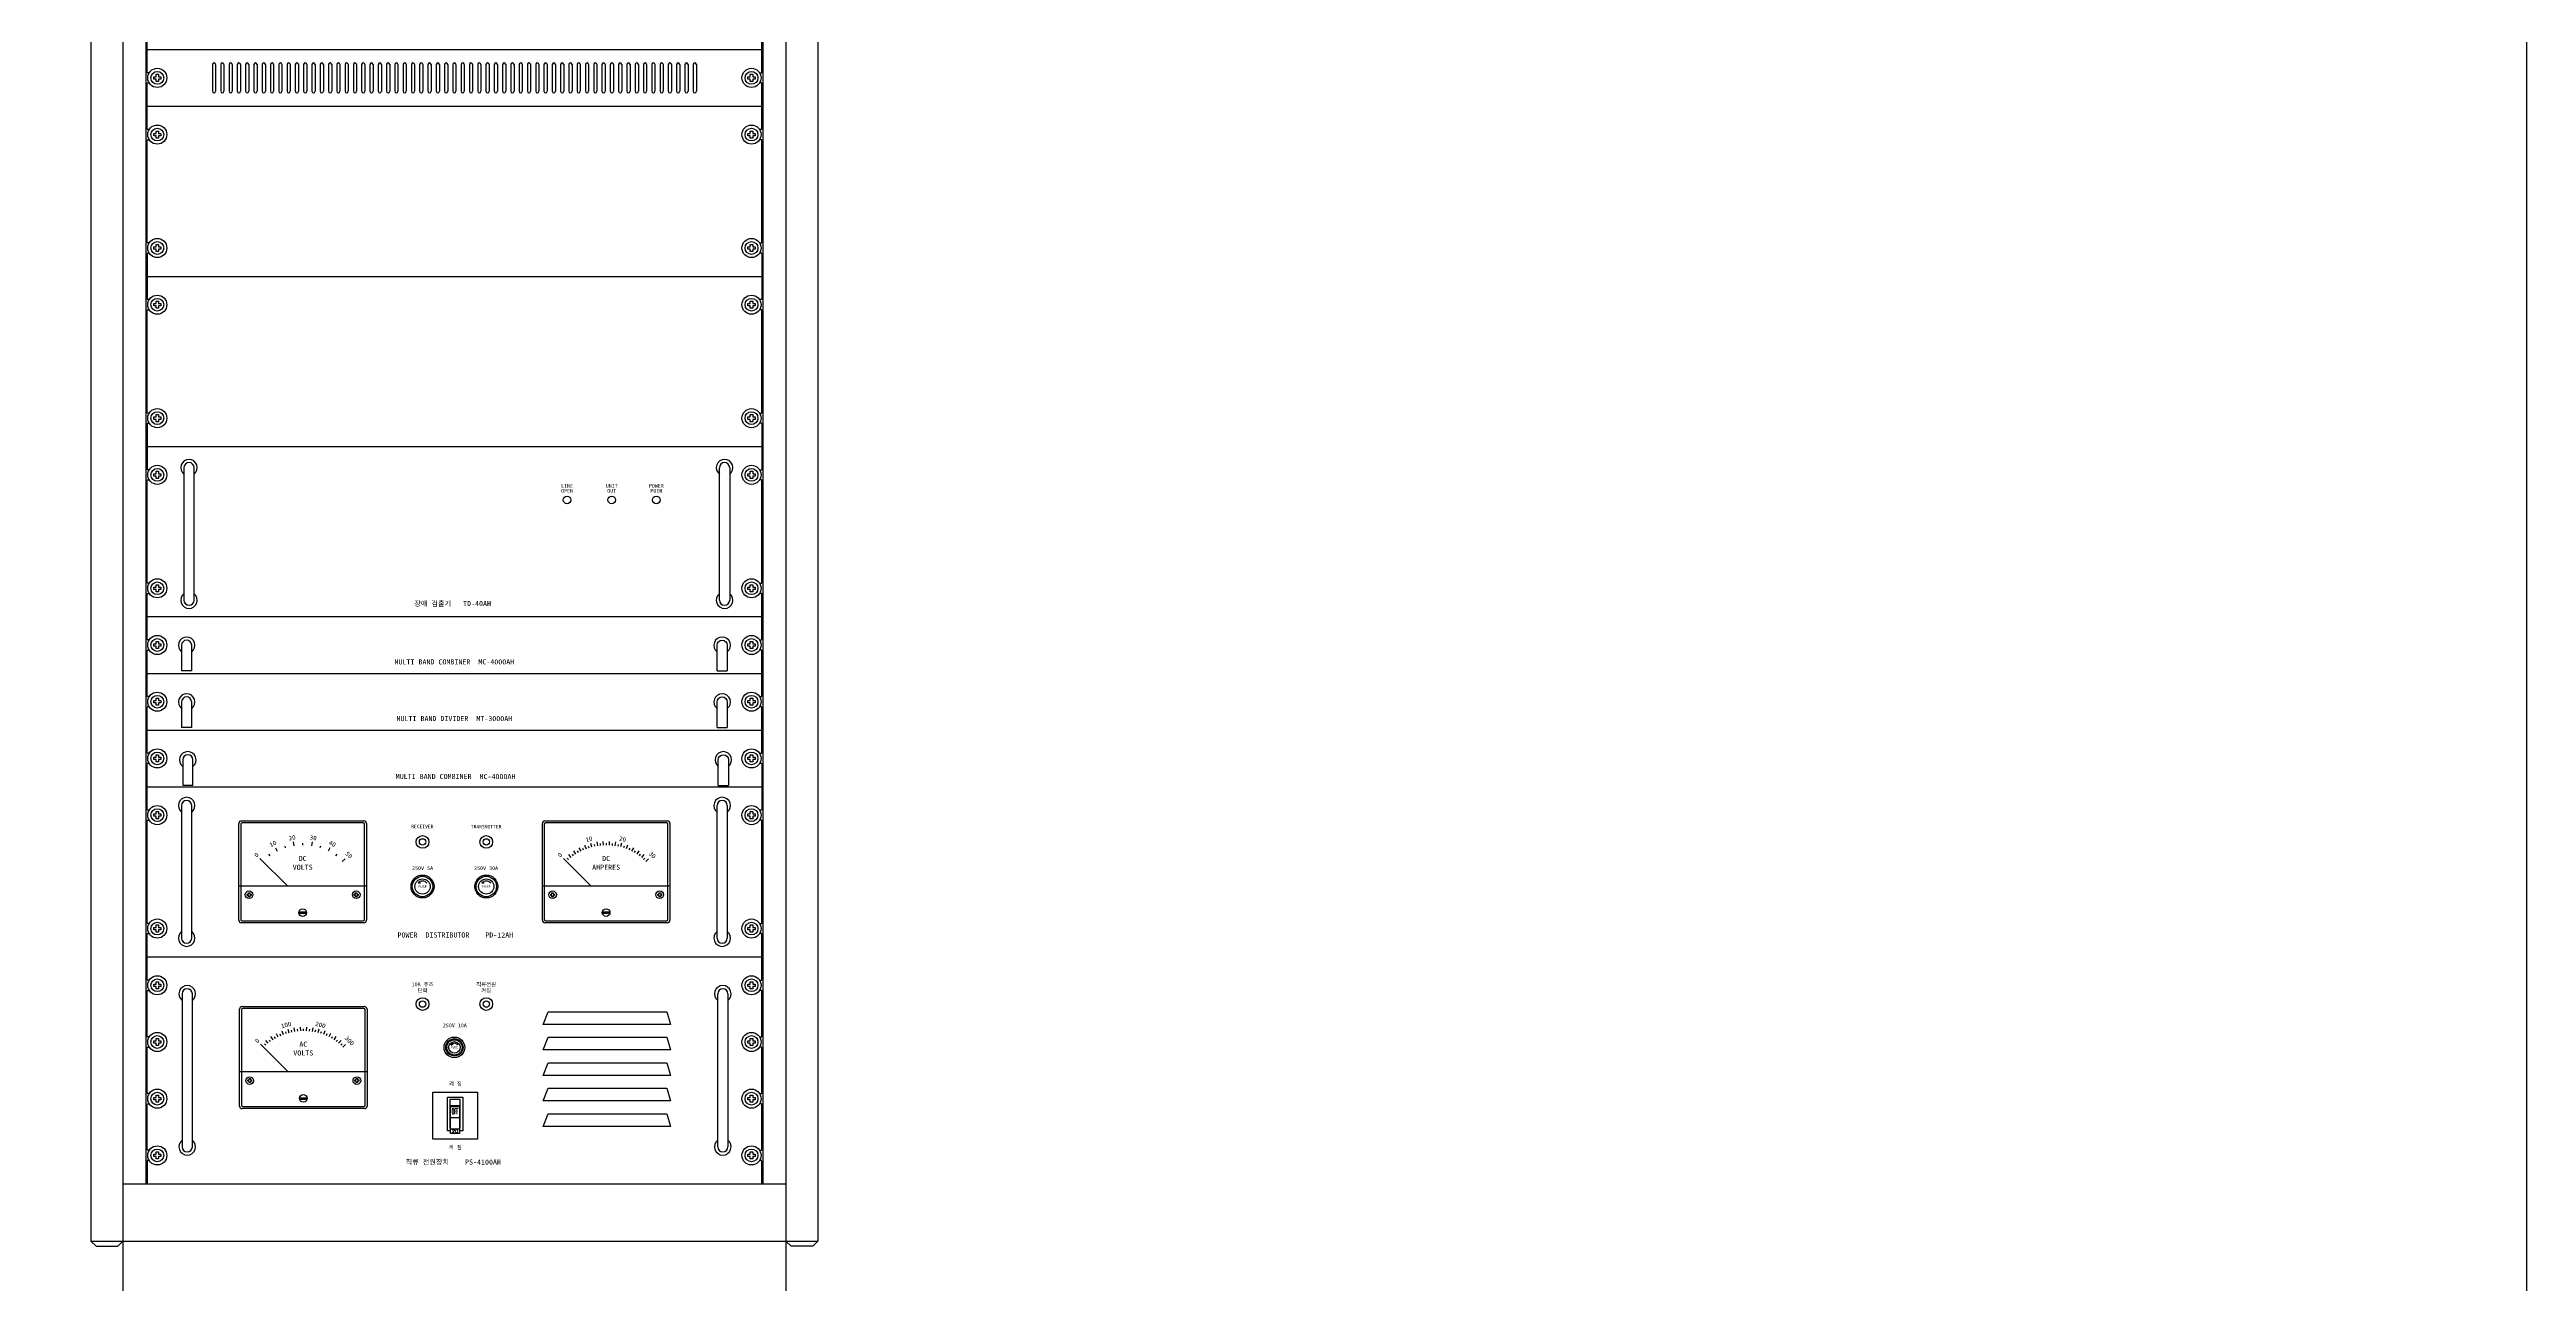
# Model space of a CAD drawing. Header units: millimetres. Extents: x 0 to 2521, y -5 to 594.
# Drawn here: x 1446.3 to 1524, y 386.1 to 424.9 of the extents above; entities that cross this region are included whole.
import ezdxf
from ezdxf.enums import TextEntityAlignment as Align

# ---------------------------------------------------------------- set-up
doc = ezdxf.new("R2010")
doc.units = ezdxf.units.MM
doc.header["$LTSCALE"] = 10
doc.layers.add('T', color=4, linetype='Continuous')
doc.styles.add('SIMPLEX', font='simplex')
doc.styles.add('굴림체', font='GulimChe.ttf')

# ---------------------------------------------------------------- blocks, each defined once
blk = doc.blocks.new('BC', base_point=(291.5, 296))
at = {"color": 7}
for p, q in [((274, 277.5), (274, 314.5)), ((274, 314.5), (309, 314.5)), ((309, 314.5), (309, 277.5)), ((285.5, 284), (285.5, 310.5)), ((285.5, 310.5), (297.5, 310.5)), ((295.5, 308.5), (287.5, 308.5)), ((287.5, 308.5), (287.5, 286)), ((287.5, 304), (295.5, 304)), ((288, 282), (288, 303)), ((288, 303), (295, 303)), ((288, 294.5), (295, 294.5)), ((295, 303), (295, 282)), ((295.5, 286), (295.5, 308.5)), ((297.5, 310.5), (297.5, 284)), ((309, 277.5), (274, 277.5)), ((288, 284), (285.5, 284)), ((287.5, 286), (288, 286)), ((288, 285.5), (295, 285.5)), ((295, 282), (288, 282)), ((295, 286), (295.5, 286)), ((297.5, 284), (295, 284))]:
    blk.add_line(p, q, dxfattribs=at)
at = {"color": 7, "style": 'SIMPLEX'}
for s, height, width, p, p2 in [('OFF', 4.5, 0.440252, (289, 297), (294, 297)), ('20', 2.5, 1.235294, (289, 282.5), (294, 282.5))]:
    blk.add_text(s, height=height, dxfattribs=dict(at, width=width)).set_placement(p, p2, align=Align.FIT)

msp = doc.modelspace()

# ---------------------------------------------------------------- linework, layer by layer
at = {"color": 5}
for p, q in [((1447.615, 471.025), (1447.615, 387.465)), ((1448.615, 471.025), (1448.615, 384.665)), ((1469.415, 471.025), (1469.415, 384.665)), ((1470.415, 471.025), (1470.415, 387.465)), ((1449.335, 469.365), (1449.335, 389.265)), ((1468.695, 469.365), (1468.695, 389.265)), ((1449.375, 424.135), (1449.375, 425.595)), ((1468.655, 424.135), (1468.655, 425.595)), ((1449.375, 424.865), (1468.655, 424.865)), ((1451.425, 424.395), (1451.425, 423.555)), ((1451.525, 424.395), (1451.525, 423.555)), ((1451.685, 424.395), (1451.685, 423.555)), ((1451.785, 424.395), (1451.785, 423.555)), ((1451.945, 424.395), (1451.945, 423.555)), ((1452.045, 424.395), (1452.045, 423.555)), ((1452.205, 424.395), (1452.205, 423.555)), ((1452.305, 424.395), (1452.305, 423.555)), ((1452.465, 424.395), (1452.465, 423.555)), ((1452.565, 424.395), (1452.565, 423.555)), ((1452.725, 424.395), (1452.725, 423.555)), ((1452.825, 424.395), (1452.825, 423.555)), ((1452.985, 424.395), (1452.985, 423.555)), ((1453.085, 424.395), (1453.085, 423.555)), ((1453.245, 424.395), (1453.245, 423.555)), ((1453.345, 424.395), (1453.345, 423.555)), ((1453.505, 424.395), (1453.505, 423.555)), ((1453.605, 424.395), (1453.605, 423.555)), ((1453.765, 424.395), (1453.765, 423.555)), ((1453.865, 424.395), (1453.865, 423.555)), ((1454.025, 424.395), (1454.025, 423.555)), ((1454.125, 424.395), (1454.125, 423.555)), ((1454.285, 424.395), (1454.285, 423.555)), ((1454.385, 424.395), (1454.385, 423.555)), ((1454.545, 424.395), (1454.545, 423.555)), ((1454.645, 424.395), (1454.645, 423.555)), ((1454.805, 424.395), (1454.805, 423.555)), ((1454.905, 424.395), (1454.905, 423.555)), ((1455.065, 424.395), (1455.065, 423.555)), ((1455.165, 424.395), (1455.165, 423.555)), ((1455.325, 424.395), (1455.325, 423.555)), ((1455.425, 424.395), (1455.425, 423.555)), ((1455.585, 424.395), (1455.585, 423.555)), ((1455.685, 424.395), (1455.685, 423.555)), ((1455.845, 424.395), (1455.845, 423.555)), ((1455.945, 424.395), (1455.945, 423.555)), ((1456.105, 424.395), (1456.105, 423.555)), ((1456.205, 424.395), (1456.205, 423.555)), ((1456.365, 424.395), (1456.365, 423.555)), ((1456.465, 424.395), (1456.465, 423.555)), ((1456.625, 424.395), (1456.625, 423.555)), ((1456.725, 424.395), (1456.725, 423.555)), ((1456.885, 424.395), (1456.885, 423.555)), ((1456.985, 424.395), (1456.985, 423.555)), ((1457.145, 424.395), (1457.145, 423.555)), ((1457.245, 424.395), (1457.245, 423.555)), ((1457.405, 424.395), (1457.405, 423.555)), ((1457.505, 424.395), (1457.505, 423.555)), ((1457.665, 424.395), (1457.665, 423.555)), ((1457.765, 424.395), (1457.765, 423.555)), ((1457.925, 424.395), (1457.925, 423.555)), ((1458.025, 424.395), (1458.025, 423.555)), ((1458.185, 424.395), (1458.185, 423.555)), ((1458.285, 424.395), (1458.285, 423.555)), ((1458.445, 424.395), (1458.445, 423.555)), ((1458.545, 424.395), (1458.545, 423.555)), ((1458.705, 424.395), (1458.705, 423.555)), ((1458.805, 424.395), (1458.805, 423.555)), ((1458.965, 424.395), (1458.965, 423.555)), ((1459.065, 424.395), (1459.065, 423.555)), ((1459.225, 424.395), (1459.225, 423.555)), ((1459.325, 424.395), (1459.325, 423.555)), ((1459.485, 424.395), (1459.485, 423.555)), ((1459.585, 424.395), (1459.585, 423.555)), ((1459.745, 424.395), (1459.745, 423.555)), ((1459.845, 424.395), (1459.845, 423.555)), ((1460.005, 424.395), (1460.005, 423.555)), ((1460.105, 424.395), (1460.105, 423.555)), ((1460.265, 424.395), (1460.265, 423.555)), ((1460.365, 424.395), (1460.365, 423.555)), ((1460.525, 424.395), (1460.525, 423.555)), ((1460.625, 424.395), (1460.625, 423.555)), ((1460.785, 424.395), (1460.785, 423.555)), ((1460.885, 424.395), (1460.885, 423.555)), ((1461.045, 424.395), (1461.045, 423.555)), ((1461.145, 424.395), (1461.145, 423.555)), ((1461.305, 424.395), (1461.305, 423.555)), ((1461.405, 424.395), (1461.405, 423.555)), ((1461.565, 424.395), (1461.565, 423.555)), ((1461.665, 424.395), (1461.665, 423.555)), ((1461.825, 424.395), (1461.825, 423.555)), ((1461.925, 424.395), (1461.925, 423.555)), ((1462.085, 424.395), (1462.085, 423.555)), ((1462.185, 424.395), (1462.185, 423.555)), ((1462.345, 424.395), (1462.345, 423.555)), ((1462.445, 424.395), (1462.445, 423.555)), ((1462.605, 424.395), (1462.605, 423.555)), ((1462.705, 424.395), (1462.705, 423.555)), ((1462.865, 424.395), (1462.865, 423.555)), ((1462.965, 424.395), (1462.965, 423.555)), ((1463.125, 424.395), (1463.125, 423.555)), ((1463.225, 424.395), (1463.225, 423.555)), ((1463.385, 424.395), (1463.385, 423.555)), ((1463.485, 424.395), (1463.485, 423.555)), ((1463.645, 424.395), (1463.645, 423.555)), ((1463.745, 424.395), (1463.745, 423.555)), ((1463.905, 424.395), (1463.905, 423.555)), ((1464.005, 424.395), (1464.005, 423.555)), ((1464.165, 424.395), (1464.165, 423.555)), ((1464.265, 424.395), (1464.265, 423.555)), ((1464.425, 424.395), (1464.425, 423.555)), ((1464.525, 424.395), (1464.525, 423.555)), ((1464.685, 424.395), (1464.685, 423.555)), ((1464.785, 424.395), (1464.785, 423.555)), ((1464.945, 424.395), (1464.945, 423.555)), ((1465.045, 424.395), (1465.045, 423.555)), ((1465.205, 424.395), (1465.205, 423.555)), ((1465.305, 424.395), (1465.305, 423.555)), ((1465.465, 424.395), (1465.465, 423.555)), ((1465.565, 424.395), (1465.565, 423.555)), ((1465.725, 424.395), (1465.725, 423.555)), ((1465.825, 424.395), (1465.825, 423.555)), ((1465.985, 424.395), (1465.985, 423.555)), ((1466.085, 424.395), (1466.085, 423.555)), ((1466.245, 424.395), (1466.245, 423.555)), ((1466.345, 424.395), (1466.345, 423.555)), ((1466.505, 424.395), (1466.505, 423.555)), ((1466.605, 424.395), (1466.605, 423.555)), ((1449.441, 424.135), (1449.375, 424.135)), ((1449.375, 422.355), (1449.375, 423.815)), ((1449.375, 423.815), (1449.441, 423.815)), ((1468.588, 424.135), (1468.655, 424.135)), ((1468.655, 423.815), (1468.588, 423.815)), ((1468.655, 422.355), (1468.655, 423.815)), ((1449.375, 423.085), (1468.655, 423.085)), ((1449.441, 422.355), (1449.375, 422.355)), ((1449.375, 418.795), (1449.375, 422.035)), ((1449.375, 422.035), (1449.441, 422.035)), ((1468.655, 422.355), (1468.588, 422.355)), ((1468.655, 422.035), (1468.588, 422.035)), ((1468.655, 418.795), (1468.655, 422.035)), ((1449.441, 418.795), (1449.375, 418.795)), ((1449.375, 418.475), (1449.375, 417.015)), ((1449.375, 418.475), (1449.441, 418.475)), ((1468.588, 418.795), (1468.655, 418.795)), ((1468.655, 418.475), (1468.588, 418.475)), ((1468.655, 418.475), (1468.655, 417.015)), ((1449.375, 417.745), (1468.655, 417.745)), ((1449.441, 417.015), (1449.375, 417.015)), ((1449.375, 413.455), (1449.375, 416.695)), ((1449.375, 416.695), (1449.441, 416.695)), ((1468.655, 417.015), (1468.588, 417.015)), ((1468.655, 416.695), (1468.588, 416.695)), ((1468.655, 413.455), (1468.655, 416.695)), ((1449.441, 413.455), (1449.375, 413.455)), ((1468.588, 413.455), (1468.655, 413.455)), ((1449.375, 413.135), (1449.441, 413.135)), ((1449.375, 413.135), (1449.375, 411.675)), ((1468.655, 413.135), (1468.588, 413.135)), ((1468.655, 413.135), (1468.655, 411.675)), ((1449.375, 412.405), (1468.655, 412.405)), ((1449.441, 411.675), (1449.375, 411.675)), ((1449.375, 408.115), (1449.375, 411.355)), ((1449.375, 411.355), (1449.441, 411.355)), ((1449.375, 411.355), (1449.441, 411.355)), ((1449.375, 411.355), (1449.441, 411.355)), ((1450.53, 411.74), (1450.53, 407.58)), ((1450.85, 407.58), (1450.85, 411.74)), ((1467.33, 407.58), (1467.33, 411.74)), ((1467.65, 411.74), (1467.65, 407.58)), ((1468.588, 411.675), (1468.655, 411.675)), ((1468.655, 411.355), (1468.588, 411.355)), ((1468.655, 411.355), (1468.588, 411.355)), ((1468.655, 411.355), (1468.588, 411.355)), ((1468.655, 408.115), (1468.655, 411.355)), ((1449.441, 408.115), (1449.375, 408.115)), ((1468.588, 408.115), (1468.655, 408.115)), ((1449.375, 406.335), (1449.375, 407.795)), ((1449.375, 407.795), (1449.441, 407.795)), ((1468.655, 407.795), (1468.588, 407.795)), ((1468.655, 406.335), (1468.655, 407.795)), ((1449.375, 407.065), (1468.655, 407.065)), ((1449.441, 406.335), (1449.375, 406.335)), ((1449.375, 404.555), (1449.375, 406.015)), ((1449.375, 406.015), (1449.441, 406.015)), ((1468.588, 406.335), (1468.655, 406.335)), ((1468.655, 406.015), (1468.588, 406.015)), ((1468.655, 404.555), (1468.655, 406.015)), ((1449.375, 405.285), (1468.655, 405.285)), ((1450.775, 405.365), (1450.455, 405.365)), ((1467.255, 405.365), (1467.575, 405.365)), ((1449.441, 404.555), (1449.375, 404.555)), ((1449.375, 402.775), (1449.375, 404.235)), ((1449.441, 404.235), (1449.375, 404.235)), ((1468.588, 404.555), (1468.655, 404.555)), ((1468.655, 404.235), (1468.588, 404.235)), ((1468.655, 402.775), (1468.655, 404.235)), ((1449.375, 403.505), (1468.655, 403.505)), ((1450.775, 403.585), (1450.455, 403.585)), ((1467.255, 403.585), (1467.575, 403.585)), ((1449.441, 402.775), (1449.375, 402.775)), ((1468.588, 402.775), (1468.655, 402.775)), ((1449.375, 400.995), (1449.375, 402.455)), ((1449.441, 402.455), (1449.375, 402.455)), ((1449.375, 401.725), (1468.655, 401.725)), ((1449.375, 401.725), (1468.655, 401.725)), ((1449.375, 401.725), (1468.655, 401.725)), ((1450.812, 401.768), (1450.492, 401.768)), ((1467.292, 401.768), (1467.612, 401.768)), ((1468.655, 402.455), (1468.588, 402.455)), ((1468.655, 402.455), (1468.655, 400.995)), ((1449.441, 400.995), (1449.375, 400.995)), ((1450.455, 401.135), (1450.455, 396.975)), ((1450.775, 396.975), (1450.775, 401.135)), ((1467.255, 396.975), (1467.255, 401.135)), ((1467.575, 401.135), (1467.575, 396.975)), ((1468.655, 400.995), (1468.588, 400.995)), ((1449.375, 397.435), (1449.375, 400.675)), ((1449.375, 400.675), (1449.441, 400.675)), ((1452.255, 397.535), (1452.255, 400.575)), ((1452.315, 400.555), (1452.315, 397.555)), ((1452.335, 400.655), (1456.175, 400.655)), ((1456.155, 400.595), (1452.355, 400.595)), ((1456.195, 397.555), (1456.195, 400.555)), ((1456.255, 400.575), (1456.255, 397.535)), ((1461.775, 397.535), (1461.775, 400.575)), ((1461.835, 400.555), (1461.835, 397.555)), ((1461.855, 400.655), (1465.695, 400.655)), ((1465.675, 400.595), (1461.875, 400.595)), ((1465.715, 397.555), (1465.715, 400.555)), ((1465.775, 400.575), (1465.775, 397.535)), ((1468.655, 400.675), (1468.588, 400.675)), ((1468.655, 397.435), (1468.655, 400.675)), ((1452.915, 399.475), (1453.775, 398.615)), ((1452.925, 399.464), (1453.01, 399.38)), ((1452.925, 399.464), (1453.01, 399.38)), ((1453.185, 399.607), (1453.22, 399.559)), ((1453.401, 399.81), (1453.456, 399.703)), ((1453.692, 399.866), (1453.711, 399.809)), ((1453.961, 399.992), (1453.979, 399.873)), ((1454.255, 399.955), (1454.255, 399.895)), ((1454.549, 399.992), (1454.53, 399.873)), ((1454.817, 399.866), (1454.798, 399.809)), ((1455.108, 399.81), (1455.054, 399.703)), ((1455.324, 399.607), (1455.289, 399.559)), ((1455.584, 399.464), (1455.499, 399.38)), ((1462.435, 399.475), (1463.295, 398.615)), ((1462.445, 399.464), (1462.53, 399.38)), ((1462.557, 399.488), (1462.597, 399.443)), ((1462.591, 399.596), (1462.667, 399.503)), ((1462.705, 399.607), (1462.74, 399.559)), ((1462.751, 399.712), (1462.816, 399.611)), ((1462.865, 399.711), (1462.895, 399.659)), ((1462.921, 399.81), (1462.976, 399.703)), ((1463.034, 399.798), (1463.059, 399.743)), ((1463.101, 399.89), (1463.144, 399.778)), ((1463.212, 399.866), (1463.231, 399.809)), ((1463.288, 399.951), (1463.319, 399.835)), ((1463.396, 399.915), (1463.409, 399.857)), ((1463.48, 399.992), (1463.499, 399.873)), ((1463.584, 399.945), (1463.591, 399.885)), ((1463.676, 400.012), (1463.682, 399.893)), ((1463.775, 399.955), (1463.775, 399.895)), ((1463.873, 400.012), (1463.867, 399.893)), ((1463.965, 399.945), (1463.959, 399.885)), ((1464.069, 399.992), (1464.05, 399.873)), ((1464.153, 399.915), (1464.14, 399.857)), ((1464.261, 399.951), (1464.23, 399.835)), ((1464.337, 399.866), (1464.318, 399.809)), ((1464.448, 399.89), (1464.405, 399.778)), ((1464.515, 399.798), (1464.49, 399.743)), ((1464.628, 399.81), (1464.574, 399.703)), ((1464.685, 399.711), (1464.655, 399.659)), ((1464.798, 399.712), (1464.733, 399.611)), ((1464.844, 399.607), (1464.809, 399.559)), ((1464.958, 399.596), (1464.882, 399.503)), ((1464.992, 399.488), (1464.952, 399.443)), ((1465.104, 399.464), (1465.019, 399.38)), ((1452.255, 398.615), (1456.255, 398.615)), ((1457.875, 398.695), (1457.919, 398.74)), ((1457.937, 398.704), (1457.875, 398.695)), ((1457.919, 398.74), (1457.937, 398.704)), ((1459.875, 398.695), (1459.919, 398.74)), ((1459.937, 398.704), (1459.875, 398.695)), ((1459.919, 398.74), (1459.937, 398.704)), ((1461.775, 398.615), (1465.775, 398.615)), ((1452.515, 398.315), (1452.515, 398.355)), ((1452.515, 398.355), (1452.555, 398.355)), ((1452.555, 398.315), (1452.515, 398.315)), ((1452.555, 398.395), (1452.595, 398.395)), ((1452.555, 398.355), (1452.555, 398.395)), ((1452.555, 398.275), (1452.555, 398.315)), ((1452.595, 398.275), (1452.555, 398.275)), ((1452.595, 398.395), (1452.595, 398.355)), ((1452.595, 398.355), (1452.635, 398.355)), ((1452.635, 398.315), (1452.595, 398.315)), ((1452.595, 398.315), (1452.595, 398.275)), ((1452.635, 398.355), (1452.635, 398.315)), ((1455.875, 398.355), (1455.915, 398.355)), ((1455.875, 398.315), (1455.875, 398.355)), ((1455.915, 398.315), (1455.875, 398.315)), ((1455.915, 398.355), (1455.915, 398.395)), ((1455.915, 398.395), (1455.955, 398.395)), ((1455.915, 398.275), (1455.915, 398.315)), ((1455.955, 398.275), (1455.915, 398.275)), ((1455.955, 398.395), (1455.955, 398.355)), ((1455.955, 398.355), (1455.995, 398.355)), ((1455.955, 398.315), (1455.955, 398.275)), ((1455.995, 398.315), (1455.955, 398.315)), ((1455.995, 398.355), (1455.995, 398.315)), ((1462.035, 398.355), (1462.075, 398.355)), ((1462.035, 398.315), (1462.035, 398.355)), ((1462.075, 398.315), (1462.035, 398.315)), ((1462.075, 398.355), (1462.075, 398.395)), ((1462.075, 398.395), (1462.115, 398.395)), ((1462.075, 398.275), (1462.075, 398.315)), ((1462.115, 398.275), (1462.075, 398.275)), ((1462.115, 398.395), (1462.115, 398.355)), ((1462.115, 398.355), (1462.155, 398.355)), ((1462.115, 398.315), (1462.115, 398.275)), ((1462.155, 398.315), (1462.115, 398.315)), ((1462.155, 398.355), (1462.155, 398.315)), ((1465.395, 398.315), (1465.395, 398.355)), ((1465.395, 398.355), (1465.435, 398.355)), ((1465.435, 398.315), (1465.395, 398.315)), ((1465.435, 398.355), (1465.435, 398.395)), ((1465.435, 398.395), (1465.475, 398.395)), ((1465.435, 398.275), (1465.435, 398.315)), ((1465.475, 398.275), (1465.435, 398.275)), ((1465.475, 398.395), (1465.475, 398.355)), ((1465.475, 398.355), (1465.515, 398.355)), ((1465.515, 398.315), (1465.475, 398.315)), ((1465.475, 398.315), (1465.475, 398.275)), ((1465.515, 398.355), (1465.515, 398.315)), ((1449.441, 397.435), (1449.375, 397.435)), ((1449.375, 395.655), (1449.375, 397.115)), ((1449.375, 397.115), (1449.441, 397.115)), ((1456.175, 397.455), (1452.335, 397.455)), ((1452.355, 397.515), (1456.155, 397.515)), ((1454.155, 397.795), (1454.355, 397.795)), ((1454.155, 397.755), (1454.355, 397.755)), ((1465.695, 397.455), (1461.855, 397.455)), ((1461.875, 397.515), (1465.675, 397.515)), ((1463.675, 397.795), (1463.875, 397.795)), ((1463.675, 397.755), (1463.875, 397.755)), ((1468.588, 397.435), (1468.655, 397.435)), ((1468.655, 397.115), (1468.588, 397.115)), ((1468.655, 395.655), (1468.655, 397.115)), ((1449.375, 396.385), (1468.655, 396.385)), ((1449.441, 395.655), (1449.375, 395.655)), ((1468.588, 395.655), (1468.655, 395.655)), ((1449.375, 395.335), (1449.441, 395.335)), ((1450.475, 395.225), (1450.475, 390.425)), ((1450.795, 390.425), (1450.795, 395.225)), ((1452.275, 391.705), (1452.275, 394.745)), ((1452.335, 394.725), (1452.335, 391.725)), ((1452.355, 394.825), (1456.195, 394.825)), ((1456.175, 394.765), (1452.375, 394.765)), ((1456.215, 391.725), (1456.215, 394.725)), ((1456.275, 394.745), (1456.275, 391.705)), ((1467.275, 390.425), (1467.275, 395.225)), ((1467.595, 395.225), (1467.595, 390.425)), ((1468.655, 395.335), (1468.588, 395.335)), ((1468.655, 393.875), (1468.655, 395.335)), ((1453.421, 393.98), (1453.476, 393.873)), ((1453.534, 393.968), (1453.559, 393.913)), ((1453.601, 394.06), (1453.644, 393.948)), ((1453.712, 394.036), (1453.731, 393.979)), ((1453.788, 394.121), (1453.819, 394.005)), ((1453.896, 394.085), (1453.909, 394.027)), ((1453.981, 394.162), (1453.999, 394.043)), ((1454.084, 394.115), (1454.091, 394.055)), ((1454.176, 394.182), (1454.183, 394.063)), ((1454.275, 394.125), (1454.275, 394.065)), ((1454.373, 394.182), (1454.367, 394.063)), ((1454.465, 394.115), (1454.459, 394.055)), ((1454.569, 394.162), (1454.55, 394.043)), ((1454.653, 394.085), (1454.641, 394.027)), ((1454.761, 394.121), (1454.73, 394.005)), ((1454.837, 394.036), (1454.818, 393.979)), ((1454.948, 394.06), (1454.905, 393.948)), ((1455.015, 393.968), (1454.99, 393.913)), ((1455.128, 393.98), (1455.074, 393.873)), ((1461.795, 394.265), (1461.955, 394.665)), ((1465.795, 394.265), (1461.795, 394.265)), ((1461.955, 394.665), (1465.675, 394.665)), ((1465.675, 394.665), (1465.795, 394.265)), ((1449.441, 393.875), (1449.375, 393.875)), ((1449.375, 392.095), (1449.375, 393.555)), ((1449.375, 393.555), (1449.441, 393.555)), ((1452.935, 393.645), (1453.795, 392.785)), ((1452.945, 393.634), (1453.03, 393.55)), ((1453.057, 393.658), (1453.097, 393.613)), ((1453.092, 393.766), (1453.167, 393.673)), ((1453.205, 393.777), (1453.24, 393.729)), ((1453.251, 393.882), (1453.316, 393.781)), ((1453.365, 393.881), (1453.395, 393.829)), ((1455.185, 393.881), (1455.155, 393.829)), ((1455.299, 393.882), (1455.233, 393.781)), ((1455.344, 393.777), (1455.309, 393.729)), ((1455.458, 393.766), (1455.382, 393.673)), ((1455.492, 393.658), (1455.452, 393.613)), ((1455.604, 393.634), (1455.519, 393.55)), ((1458.91, 393.62), (1458.943, 393.654)), ((1458.957, 393.627), (1458.91, 393.62)), ((1458.943, 393.654), (1458.957, 393.627)), ((1461.795, 393.465), (1461.955, 393.865)), ((1465.795, 393.465), (1461.795, 393.465)), ((1461.955, 393.865), (1465.675, 393.865)), ((1465.675, 393.865), (1465.795, 393.465)), ((1468.588, 393.875), (1468.655, 393.875)), ((1468.655, 393.555), (1468.588, 393.555)), ((1468.655, 392.095), (1468.655, 393.555)), ((1452.275, 392.785), (1456.275, 392.785)), ((1452.535, 392.525), (1452.575, 392.525)), ((1452.535, 392.485), (1452.535, 392.525)), ((1452.575, 392.485), (1452.535, 392.485)), ((1452.575, 392.525), (1452.575, 392.565)), ((1452.575, 392.565), (1452.615, 392.565)), ((1452.575, 392.445), (1452.575, 392.485)), ((1452.615, 392.445), (1452.575, 392.445)), ((1452.615, 392.565), (1452.615, 392.525)), ((1452.615, 392.525), (1452.655, 392.525)), ((1452.615, 392.485), (1452.615, 392.445)), ((1452.655, 392.485), (1452.615, 392.485)), ((1452.655, 392.525), (1452.655, 392.485)), ((1455.895, 392.525), (1455.935, 392.525)), ((1455.895, 392.485), (1455.895, 392.525)), ((1455.935, 392.485), (1455.895, 392.485)), ((1455.935, 392.525), (1455.935, 392.565)), ((1455.935, 392.565), (1455.975, 392.565)), ((1455.935, 392.445), (1455.935, 392.485)), ((1455.975, 392.445), (1455.935, 392.445)), ((1455.975, 392.565), (1455.975, 392.525)), ((1455.975, 392.525), (1456.015, 392.525)), ((1456.015, 392.485), (1455.975, 392.485)), ((1455.975, 392.485), (1455.975, 392.445)), ((1456.015, 392.525), (1456.015, 392.485)), ((1461.795, 392.665), (1461.955, 393.065)), ((1465.795, 392.665), (1461.795, 392.665)), ((1461.955, 393.065), (1465.675, 393.065)), ((1465.675, 393.065), (1465.795, 392.665)), ((1449.441, 392.095), (1449.375, 392.095)), ((1449.375, 391.775), (1449.441, 391.775)), ((1449.375, 390.315), (1449.375, 391.775)), ((1456.195, 391.625), (1452.355, 391.625)), ((1452.375, 391.685), (1456.175, 391.685)), ((1454.175, 391.965), (1454.375, 391.965)), ((1454.175, 391.925), (1454.375, 391.925)), ((1461.795, 391.865), (1461.955, 392.265)), ((1465.795, 391.865), (1461.795, 391.865)), ((1461.955, 392.265), (1465.675, 392.265)), ((1465.675, 392.265), (1465.795, 391.865)), ((1468.588, 392.095), (1468.655, 392.095)), ((1468.655, 391.775), (1468.588, 391.775)), ((1468.655, 390.315), (1468.655, 391.775)), ((1461.795, 391.065), (1461.955, 391.465)), ((1465.795, 391.065), (1461.795, 391.065)), ((1461.955, 391.465), (1465.675, 391.465)), ((1465.675, 391.465), (1465.795, 391.065)), ((1449.441, 390.315), (1449.375, 390.315)), ((1468.588, 390.315), (1468.655, 390.315)), ((1468.655, 389.995), (1468.588, 389.995)), ((1448.615, 389.265), (1469.415, 389.265)), ((1447.615, 387.465), (1470.415, 387.465)), ((1447.615, 387.465), (1447.775, 387.305)), ((1447.775, 387.305), (1448.455, 387.305)), ((1448.455, 387.305), (1448.615, 387.465)), ((1469.575, 387.305), (1469.415, 387.465)), ((1470.255, 387.305), (1469.575, 387.305)), ((1470.415, 387.465), (1470.255, 387.305))]:
    msp.add_line(p, q, dxfattribs=at)
for points in [[(1449.657, 424.012), (1449.657, 424.087), (1449.732, 424.087), (1449.732, 424.012), (1449.807, 424.012), (1449.807, 423.937), (1449.732, 423.937), (1449.732, 423.862), (1449.657, 423.862), (1449.657, 423.937), (1449.582, 423.937), (1449.582, 424.012), (1449.657, 424.012)], [(1468.297, 424.012), (1468.297, 424.087), (1468.372, 424.087), (1468.372, 424.012), (1468.447, 424.012), (1468.447, 423.937), (1468.372, 423.937), (1468.372, 423.862), (1468.297, 423.862), (1468.297, 423.937), (1468.222, 423.937), (1468.222, 424.012), (1468.297, 424.012)], [(1449.657, 422.232), (1449.657, 422.307), (1449.732, 422.307), (1449.732, 422.232), (1449.807, 422.232), (1449.807, 422.157), (1449.732, 422.157), (1449.732, 422.082), (1449.657, 422.082), (1449.657, 422.157), (1449.582, 422.157), (1449.582, 422.232), (1449.657, 422.232)], [(1468.297, 422.232), (1468.297, 422.307), (1468.372, 422.307), (1468.372, 422.232), (1468.447, 422.232), (1468.447, 422.157), (1468.372, 422.157), (1468.372, 422.082), (1468.297, 422.082), (1468.297, 422.157), (1468.222, 422.157), (1468.222, 422.232), (1468.297, 422.232)], [(1449.657, 418.672), (1449.657, 418.747), (1449.732, 418.747), (1449.732, 418.672), (1449.807, 418.672), (1449.807, 418.597), (1449.732, 418.597), (1449.732, 418.522), (1449.657, 418.522), (1449.657, 418.597), (1449.582, 418.597), (1449.582, 418.672), (1449.657, 418.672)], [(1468.297, 418.672), (1468.297, 418.747), (1468.372, 418.747), (1468.372, 418.672), (1468.447, 418.672), (1468.447, 418.597), (1468.372, 418.597), (1468.372, 418.522), (1468.297, 418.522), (1468.297, 418.597), (1468.222, 418.597), (1468.222, 418.672), (1468.297, 418.672)], [(1449.657, 416.892), (1449.657, 416.967), (1449.732, 416.967), (1449.732, 416.892), (1449.807, 416.892), (1449.807, 416.817), (1449.732, 416.817), (1449.732, 416.742), (1449.657, 416.742), (1449.657, 416.817), (1449.582, 416.817), (1449.582, 416.892), (1449.657, 416.892)], [(1468.297, 416.892), (1468.297, 416.967), (1468.372, 416.967), (1468.372, 416.892), (1468.447, 416.892), (1468.447, 416.817), (1468.372, 416.817), (1468.372, 416.742), (1468.297, 416.742), (1468.297, 416.817), (1468.222, 416.817), (1468.222, 416.892), (1468.297, 416.892)], [(1449.657, 413.332), (1449.657, 413.407), (1449.732, 413.407), (1449.732, 413.332), (1449.807, 413.332), (1449.807, 413.257), (1449.732, 413.257), (1449.732, 413.182), (1449.657, 413.182), (1449.657, 413.257), (1449.582, 413.257), (1449.582, 413.332), (1449.657, 413.332)], [(1468.297, 413.332), (1468.297, 413.407), (1468.372, 413.407), (1468.372, 413.332), (1468.447, 413.332), (1468.447, 413.257), (1468.372, 413.257), (1468.372, 413.182), (1468.297, 413.182), (1468.297, 413.257), (1468.222, 413.257), (1468.222, 413.332), (1468.297, 413.332)], [(1449.657, 411.552), (1449.657, 411.627), (1449.732, 411.627), (1449.732, 411.552), (1449.807, 411.552), (1449.807, 411.477), (1449.732, 411.477), (1449.732, 411.402), (1449.657, 411.402), (1449.657, 411.477), (1449.582, 411.477), (1449.582, 411.552), (1449.657, 411.552)], [(1468.297, 411.552), (1468.297, 411.627), (1468.372, 411.627), (1468.372, 411.552), (1468.447, 411.552), (1468.447, 411.477), (1468.372, 411.477), (1468.372, 411.402), (1468.297, 411.402), (1468.297, 411.477), (1468.222, 411.477), (1468.222, 411.552), (1468.297, 411.552)], [(1449.657, 407.992), (1449.657, 408.067), (1449.732, 408.067), (1449.732, 407.992), (1449.807, 407.992), (1449.807, 407.917), (1449.732, 407.917), (1449.732, 407.842), (1449.657, 407.842), (1449.657, 407.917), (1449.582, 407.917), (1449.582, 407.992), (1449.657, 407.992)], [(1468.297, 407.992), (1468.297, 408.067), (1468.372, 408.067), (1468.372, 407.992), (1468.447, 407.992), (1468.447, 407.917), (1468.372, 407.917), (1468.372, 407.842), (1468.297, 407.842), (1468.297, 407.917), (1468.222, 407.917), (1468.222, 407.992), (1468.297, 407.992)], [(1449.657, 406.212), (1449.657, 406.287), (1449.732, 406.287), (1449.732, 406.212), (1449.807, 406.212), (1449.807, 406.137), (1449.732, 406.137), (1449.732, 406.062), (1449.657, 406.062), (1449.657, 406.137), (1449.582, 406.137), (1449.582, 406.212), (1449.657, 406.212)], [(1468.297, 406.212), (1468.297, 406.287), (1468.372, 406.287), (1468.372, 406.212), (1468.447, 406.212), (1468.447, 406.137), (1468.372, 406.137), (1468.372, 406.062), (1468.297, 406.062), (1468.297, 406.137), (1468.222, 406.137), (1468.222, 406.212), (1468.297, 406.212)], [(1449.657, 404.432), (1449.657, 404.507), (1449.732, 404.507), (1449.732, 404.432), (1449.807, 404.432), (1449.807, 404.357), (1449.732, 404.357), (1449.732, 404.282), (1449.657, 404.282), (1449.657, 404.357), (1449.582, 404.357), (1449.582, 404.432), (1449.657, 404.432)], [(1468.297, 404.432), (1468.297, 404.507), (1468.372, 404.507), (1468.372, 404.432), (1468.447, 404.432), (1468.447, 404.357), (1468.372, 404.357), (1468.372, 404.282), (1468.297, 404.282), (1468.297, 404.357), (1468.222, 404.357), (1468.222, 404.432), (1468.297, 404.432)], [(1449.657, 402.653), (1449.657, 402.728), (1449.732, 402.728), (1449.732, 402.653), (1449.807, 402.653), (1449.807, 402.578), (1449.732, 402.578), (1449.732, 402.503), (1449.657, 402.503), (1449.657, 402.578), (1449.582, 402.578), (1449.582, 402.653), (1449.657, 402.653)], [(1468.297, 402.653), (1468.297, 402.728), (1468.372, 402.728), (1468.372, 402.653), (1468.447, 402.653), (1468.447, 402.578), (1468.372, 402.578), (1468.372, 402.503), (1468.297, 402.503), (1468.297, 402.578), (1468.222, 402.578), (1468.222, 402.653), (1468.297, 402.653)], [(1449.657, 400.873), (1449.657, 400.948), (1449.732, 400.948), (1449.732, 400.873), (1449.807, 400.873), (1449.807, 400.798), (1449.732, 400.798), (1449.732, 400.723), (1449.657, 400.723), (1449.657, 400.798), (1449.582, 400.798), (1449.582, 400.873), (1449.657, 400.873)], [(1468.297, 400.873), (1468.297, 400.948), (1468.372, 400.948), (1468.372, 400.873), (1468.447, 400.873), (1468.447, 400.798), (1468.372, 400.798), (1468.372, 400.723), (1468.297, 400.723), (1468.297, 400.798), (1468.222, 400.798), (1468.222, 400.873), (1468.297, 400.873)], [(1449.657, 397.313), (1449.657, 397.388), (1449.732, 397.388), (1449.732, 397.313), (1449.807, 397.313), (1449.807, 397.238), (1449.732, 397.238), (1449.732, 397.163), (1449.657, 397.163), (1449.657, 397.238), (1449.582, 397.238), (1449.582, 397.313), (1449.657, 397.313)], [(1468.297, 397.313), (1468.297, 397.388), (1468.372, 397.388), (1468.372, 397.313), (1468.447, 397.313), (1468.447, 397.238), (1468.372, 397.238), (1468.372, 397.163), (1468.297, 397.163), (1468.297, 397.238), (1468.222, 397.238), (1468.222, 397.313), (1468.297, 397.313)], [(1449.657, 395.533), (1449.657, 395.608), (1449.732, 395.608), (1449.732, 395.533), (1449.807, 395.533), (1449.807, 395.458), (1449.732, 395.458), (1449.732, 395.383), (1449.657, 395.383), (1449.657, 395.458), (1449.582, 395.458), (1449.582, 395.533), (1449.657, 395.533)], [(1468.297, 395.533), (1468.297, 395.608), (1468.372, 395.608), (1468.372, 395.533), (1468.447, 395.533), (1468.447, 395.458), (1468.372, 395.458), (1468.372, 395.383), (1468.297, 395.383), (1468.297, 395.458), (1468.222, 395.458), (1468.222, 395.533), (1468.297, 395.533)], [(1449.375, 393.875), (1449.375, 395.335)], [(1449.657, 393.753), (1449.657, 393.828), (1449.732, 393.828), (1449.732, 393.753), (1449.807, 393.753), (1449.807, 393.678), (1449.732, 393.678), (1449.732, 393.603), (1449.657, 393.603), (1449.657, 393.678), (1449.582, 393.678), (1449.582, 393.753), (1449.657, 393.753)], [(1468.297, 393.753), (1468.297, 393.828), (1468.372, 393.828), (1468.372, 393.753), (1468.447, 393.753), (1468.447, 393.678), (1468.372, 393.678), (1468.372, 393.603), (1468.297, 393.603), (1468.297, 393.678), (1468.222, 393.678), (1468.222, 393.753), (1468.297, 393.753)], [(1449.657, 391.973), (1449.657, 392.048), (1449.732, 392.048), (1449.732, 391.973), (1449.807, 391.973), (1449.807, 391.898), (1449.732, 391.898), (1449.732, 391.823), (1449.657, 391.823), (1449.657, 391.898), (1449.582, 391.898), (1449.582, 391.973), (1449.657, 391.973)], [(1468.297, 391.973), (1468.297, 392.048), (1468.372, 392.048), (1468.372, 391.973), (1468.447, 391.973), (1468.447, 391.898), (1468.372, 391.898), (1468.372, 391.823), (1468.297, 391.823), (1468.297, 391.898), (1468.222, 391.898), (1468.222, 391.973), (1468.297, 391.973)], [(1449.657, 390.193), (1449.657, 390.268), (1449.732, 390.268), (1449.732, 390.193), (1449.807, 390.193), (1449.807, 390.118), (1449.732, 390.118), (1449.732, 390.043), (1449.657, 390.043), (1449.657, 390.118), (1449.582, 390.118), (1449.582, 390.193), (1449.657, 390.193)], [(1468.297, 390.193), (1468.297, 390.268), (1468.372, 390.268), (1468.372, 390.193), (1468.447, 390.193), (1468.447, 390.118), (1468.372, 390.118), (1468.372, 390.043), (1468.297, 390.043), (1468.297, 390.118), (1468.222, 390.118), (1468.222, 390.193), (1468.297, 390.193)], [(1449.441, 389.995), (1449.375, 389.995), (1449.375, 389.265), (1468.655, 389.265), (1468.655, 389.975)]]:
    msp.add_lwpolyline(points, dxfattribs=at)
for points in [[(1450.775, 405.365), (1450.775, 406.165, 1), (1450.455, 406.165), (1450.455, 405.365, 1)], [(1467.255, 405.365), (1467.255, 406.165, -1), (1467.575, 406.165), (1467.575, 405.365, -1)], [(1450.775, 403.585), (1450.775, 404.385, 1), (1450.455, 404.385), (1450.455, 403.585, 1)], [(1467.255, 403.585), (1467.255, 404.385, -1), (1467.575, 404.385), (1467.575, 403.585, -1)], [(1450.812, 401.768), (1450.812, 402.568, 1), (1450.492, 402.568), (1450.492, 401.768, 1)], [(1467.292, 401.768), (1467.292, 402.568, -1), (1467.612, 402.568), (1467.612, 401.768, -1)]]:
    msp.add_lwpolyline(points, format="xyb", dxfattribs=at)
for centre, radius in [((1449.695, 423.975), 0.3), ((1468.335, 423.975), 0.3), ((1449.695, 423.975), 0.2), ((1468.335, 423.975), 0.2), ((1449.695, 422.195), 0.3), ((1449.695, 422.195), 0.2), ((1468.335, 422.195), 0.3), ((1468.335, 422.195), 0.2), ((1449.695, 418.635), 0.3), ((1449.695, 418.635), 0.2), ((1468.335, 418.635), 0.3), ((1468.335, 418.635), 0.2), ((1449.695, 416.855), 0.3), ((1449.695, 416.855), 0.2), ((1468.335, 416.855), 0.3), ((1468.335, 416.855), 0.2), ((1449.695, 413.295), 0.3), ((1449.695, 413.295), 0.2), ((1468.335, 413.295), 0.3), ((1468.335, 413.295), 0.2), ((1449.695, 411.515), 0.3), ((1468.335, 411.515), 0.3), ((1449.695, 411.515), 0.2), ((1468.335, 411.515), 0.2), ((1462.55, 410.73), 0.12), ((1463.95, 410.73), 0.12), ((1465.35, 410.73), 0.12), ((1449.695, 407.955), 0.3), ((1449.695, 407.955), 0.2), ((1468.335, 407.955), 0.3), ((1468.335, 407.955), 0.2), ((1449.695, 406.175), 0.3), ((1449.695, 406.175), 0.2), ((1468.335, 406.175), 0.3), ((1468.335, 406.175), 0.2), ((1449.695, 404.395), 0.3), ((1449.695, 404.395), 0.2), ((1468.335, 404.395), 0.3), ((1468.335, 404.395), 0.2), ((1449.695, 402.615), 0.3), ((1449.695, 402.615), 0.2), ((1468.335, 402.615), 0.3), ((1468.335, 402.615), 0.2), ((1449.695, 400.835), 0.3), ((1449.695, 400.835), 0.2), ((1468.335, 400.835), 0.3), ((1468.335, 400.835), 0.2), ((1458.015, 399.995), 0.2), ((1460.015, 399.995), 0.2), ((1458.015, 399.995), 0.1), ((1460.015, 399.995), 0.1), ((1458.015, 398.595), 0.36), ((1458.015, 398.595), 0.32), ((1458.015, 398.595), 0.24), ((1460.015, 398.595), 0.36), ((1460.015, 398.595), 0.32), ((1460.015, 398.595), 0.24), ((1452.575, 398.335), 0.12), ((1454.255, 397.775), 0.12), ((1455.935, 398.335), 0.12), ((1462.095, 398.335), 0.12), ((1463.775, 397.775), 0.12), ((1465.455, 398.335), 0.12), ((1449.695, 397.275), 0.3), ((1449.695, 397.275), 0.2), ((1468.335, 397.275), 0.3), ((1468.335, 397.275), 0.2), ((1449.695, 395.495), 0.3), ((1449.695, 395.495), 0.2), ((1468.335, 395.495), 0.3), ((1468.335, 395.495), 0.2), ((1458.015, 394.905), 0.2), ((1458.015, 394.905), 0.1), ((1460.015, 394.905), 0.2), ((1460.015, 394.905), 0.1), ((1449.695, 393.715), 0.3), ((1468.335, 393.715), 0.3), ((1449.695, 393.715), 0.2), ((1459.015, 393.545), 0.325), ((1459.015, 393.545), 0.27), ((1459.015, 393.545), 0.24), ((1459.015, 393.545), 0.18), ((1468.335, 393.715), 0.2), ((1452.595, 392.505), 0.12), ((1455.955, 392.505), 0.12), ((1449.695, 391.935), 0.3), ((1449.695, 391.935), 0.2), ((1454.275, 391.945), 0.12), ((1468.335, 391.935), 0.3), ((1468.335, 391.935), 0.2), ((1449.695, 390.155), 0.3), ((1449.695, 390.155), 0.2), ((1468.335, 390.155), 0.3), ((1468.335, 390.155), 0.2)]:
    msp.add_circle(centre, radius, dxfattribs=at)
for centre, radius, start, end in [((1451.475, 424.395), 0.05, 0, 180), ((1451.735, 424.395), 0.05, 0, 180), ((1451.995, 424.395), 0.05, 0, 180), ((1452.255, 424.395), 0.05, 0, 180), ((1452.515, 424.395), 0.05, 0, 180), ((1452.775, 424.395), 0.05, 0, 180), ((1453.035, 424.395), 0.05, 0, 180), ((1453.295, 424.395), 0.05, 0, 180), ((1453.555, 424.395), 0.05, 0, 180), ((1453.815, 424.395), 0.05, 0, 180), ((1454.075, 424.395), 0.05, 0, 180), ((1454.335, 424.395), 0.05, 0, 180), ((1454.595, 424.395), 0.05, 0, 180), ((1454.855, 424.395), 0.05, 0, 180), ((1455.115, 424.395), 0.05, 0, 180), ((1455.375, 424.395), 0.05, 0, 180), ((1455.635, 424.395), 0.05, 0, 180), ((1455.895, 424.395), 0.05, 0, 180), ((1456.155, 424.395), 0.05, 0, 180), ((1456.415, 424.395), 0.05, 0, 180), ((1456.675, 424.395), 0.05, 0, 180), ((1456.935, 424.395), 0.05, 0, 180), ((1457.195, 424.395), 0.05, 0, 180), ((1457.455, 424.395), 0.05, 0, 180), ((1457.715, 424.395), 0.05, 0, 180), ((1457.975, 424.395), 0.05, 0, 180), ((1458.235, 424.395), 0.05, 0, 180), ((1458.495, 424.395), 0.05, 0, 180), ((1458.755, 424.395), 0.05, 0, 180), ((1459.015, 424.395), 0.05, 0, 180), ((1459.275, 424.395), 0.05, 0, 180), ((1459.535, 424.395), 0.05, 0, 180), ((1459.795, 424.395), 0.05, 0, 180), ((1460.055, 424.395), 0.05, 0, 180), ((1460.315, 424.395), 0.05, 0, 180), ((1460.575, 424.395), 0.05, 0, 180), ((1460.835, 424.395), 0.05, 0, 180), ((1461.095, 424.395), 0.05, 0, 180), ((1461.355, 424.395), 0.05, 0, 180), ((1461.615, 424.395), 0.05, 0, 180), ((1461.875, 424.395), 0.05, 0, 180), ((1462.135, 424.395), 0.05, 0, 180), ((1462.395, 424.395), 0.05, 0, 180), ((1462.655, 424.395), 0.05, 0, 180), ((1462.915, 424.395), 0.05, 0, 180), ((1463.175, 424.395), 0.05, 0, 180), ((1463.435, 424.395), 0.05, 0, 180), ((1463.695, 424.395), 0.05, 0, 180), ((1463.955, 424.395), 0.05, 0, 180), ((1464.215, 424.395), 0.05, 0, 180), ((1464.475, 424.395), 0.05, 0, 180), ((1464.735, 424.395), 0.05, 0, 180), ((1464.995, 424.395), 0.05, 0, 180), ((1465.255, 424.395), 0.05, 0, 180), ((1465.515, 424.395), 0.05, 0, 180), ((1465.775, 424.395), 0.05, 0, 180), ((1466.035, 424.395), 0.05, 0, 180), ((1466.295, 424.395), 0.05, 0, 180), ((1466.555, 424.395), 0.05, 0, 180), ((1451.475, 423.555), 0.05, 180, 0), ((1451.735, 423.555), 0.05, 180, 0), ((1451.995, 423.555), 0.05, 180, 0), ((1452.255, 423.555), 0.05, 180, 0), ((1452.515, 423.555), 0.05, 180, 0), ((1452.775, 423.555), 0.05, 180, 0), ((1453.035, 423.555), 0.05, 180, 0), ((1453.295, 423.555), 0.05, 180, 0), ((1453.555, 423.555), 0.05, 180, 0), ((1453.815, 423.555), 0.05, 180, 0), ((1454.075, 423.555), 0.05, 180, 0), ((1454.335, 423.555), 0.05, 180, 0), ((1454.595, 423.555), 0.05, 180, 0), ((1454.855, 423.555), 0.05, 180, 0), ((1455.115, 423.555), 0.05, 180, 0), ((1455.375, 423.555), 0.05, 180, 0), ((1455.635, 423.555), 0.05, 180, 0), ((1455.895, 423.555), 0.05, 180, 0), ((1456.155, 423.555), 0.05, 180, 0), ((1456.415, 423.555), 0.05, 180, 0), ((1456.675, 423.555), 0.05, 180, 0), ((1456.935, 423.555), 0.05, 180, 0), ((1457.195, 423.555), 0.05, 180, 0), ((1457.455, 423.555), 0.05, 180, 0), ((1457.715, 423.555), 0.05, 180, 0), ((1457.975, 423.555), 0.05, 180, 0), ((1458.235, 423.555), 0.05, 180, 0), ((1458.495, 423.555), 0.05, 180, 0), ((1458.755, 423.555), 0.05, 180, 0), ((1459.015, 423.555), 0.05, 180, 0), ((1459.275, 423.555), 0.05, 180, 0), ((1459.535, 423.555), 0.05, 180, 0), ((1459.795, 423.555), 0.05, 180, 0), ((1460.055, 423.555), 0.05, 180, 0), ((1460.315, 423.555), 0.05, 180, 0), ((1460.575, 423.555), 0.05, 180, 0), ((1460.835, 423.555), 0.05, 180, 0), ((1461.095, 423.555), 0.05, 180, 0), ((1461.355, 423.555), 0.05, 180, 0), ((1461.615, 423.555), 0.05, 180, 0), ((1461.875, 423.555), 0.05, 180, 0), ((1462.135, 423.555), 0.05, 180, 0), ((1462.395, 423.555), 0.05, 180, 0), ((1462.655, 423.555), 0.05, 180, 0), ((1462.915, 423.555), 0.05, 180, 0), ((1463.175, 423.555), 0.05, 180, 0), ((1463.435, 423.555), 0.05, 180, 0), ((1463.695, 423.555), 0.05, 180, 0), ((1463.955, 423.555), 0.05, 180, 0), ((1464.215, 423.555), 0.05, 180, 0), ((1464.475, 423.555), 0.05, 180, 0), ((1464.735, 423.555), 0.05, 180, 0), ((1464.995, 423.555), 0.05, 180, 0), ((1465.255, 423.555), 0.05, 180, 0), ((1465.515, 423.555), 0.05, 180, 0), ((1465.775, 423.555), 0.05, 180, 0), ((1466.035, 423.555), 0.05, 180, 0), ((1466.295, 423.555), 0.05, 180, 0), ((1466.555, 423.555), 0.05, 180, 0), ((1450.69, 411.74), 0.26, 307.97987, 232.02013), ((1450.69, 411.74), 0.16, 0, 180), ((1467.49, 411.74), 0.26, 307.97987, 232.02013), ((1467.49, 411.74), 0.16, 0, 180), ((1450.69, 407.58), 0.26, 127.97987, 52.02013), ((1450.69, 407.58), 0.16, 180, 0), ((1467.49, 407.58), 0.26, 127.97987, 52.02013), ((1467.49, 407.58), 0.16, 180, 0), ((1450.615, 406.165), 0.26, 307.97987, 232.02013), ((1467.415, 406.165), 0.26, 307.97987, 232.02013), ((1450.615, 404.385), 0.26, 307.97987, 232.02013), ((1467.415, 404.385), 0.26, 307.97987, 232.02013), ((1450.652, 402.568), 0.26, 307.97987, 232.02013), ((1467.452, 402.568), 0.26, 307.97987, 232.02013), ((1450.615, 401.135), 0.26, 307.97987, 232.02013), ((1450.615, 401.135), 0.16, 0, 180), ((1467.415, 401.135), 0.26, 307.97987, 232.02013), ((1467.415, 401.135), 0.16, 0, 180), ((1452.335, 400.575), 0.08, 90, 180), ((1452.335, 400.575), 0.08, 90, 180), ((1452.355, 400.555), 0.04, 90, 180), ((1456.155, 400.555), 0.04, 0, 90), ((1456.175, 400.575), 0.08, 0, 90), ((1461.855, 400.575), 0.08, 90, 180), ((1461.855, 400.575), 0.08, 90, 180), ((1461.875, 400.555), 0.04, 90, 180), ((1465.675, 400.555), 0.04, 0, 90), ((1465.695, 400.575), 0.08, 0, 90), ((1458.015, 398.595), 0.172, 35.53768, 144.46232), ((1460.015, 398.595), 0.172, 35.53768, 144.46232), ((1450.615, 396.975), 0.26, 127.97987, 52.02013), ((1452.335, 397.535), 0.08, 180, 270), ((1452.335, 397.535), 0.08, 180, 270), ((1452.335, 397.535), 0.08, 180, 270), ((1452.355, 397.555), 0.04, 180, 270), ((1456.155, 397.555), 0.04, 270, 0), ((1456.175, 397.535), 0.08, 270, 0), ((1461.855, 397.535), 0.08, 180, 270), ((1461.855, 397.535), 0.08, 180, 270), ((1461.855, 397.535), 0.08, 180, 270), ((1461.875, 397.555), 0.04, 180, 270), ((1465.675, 397.555), 0.04, 270, 0), ((1465.695, 397.535), 0.08, 270, 0), ((1467.415, 396.975), 0.26, 127.97987, 52.02013), ((1450.615, 396.975), 0.16, 180, 0), ((1467.415, 396.975), 0.16, 180, 0), ((1450.635, 395.225), 0.26, 307.97987, 232.02013), ((1450.635, 395.225), 0.16, 0, 180), ((1452.355, 394.745), 0.08, 90, 180), ((1452.355, 394.745), 0.08, 90, 180), ((1452.375, 394.725), 0.04, 90, 180), ((1456.175, 394.725), 0.04, 0, 90), ((1456.195, 394.745), 0.08, 0, 90), ((1467.435, 395.225), 0.26, 307.97987, 232.02013), ((1467.435, 395.225), 0.16, 0, 180), ((1459.015, 393.545), 0.129, 35.53768, 144.46232), ((1452.355, 391.705), 0.08, 180, 270), ((1452.355, 391.705), 0.08, 180, 270), ((1452.355, 391.705), 0.08, 180, 270), ((1452.375, 391.725), 0.04, 180, 270), ((1456.175, 391.725), 0.04, 270, 0), ((1456.195, 391.705), 0.08, 270, 0), ((1450.635, 390.425), 0.26, 127.97987, 52.02013), ((1450.635, 390.425), 0.16, 180, 0), ((1467.435, 390.425), 0.26, 127.97987, 52.02013), ((1467.435, 390.425), 0.16, 180, 0)]:
    msp.add_arc(centre, radius, start, end, dxfattribs=at)
at = {"layer": 'T'}
msp.add_lwpolyline([(1394.015, 516.331), (1524.014, 516.331), (1524.014, 356.332), (1394.015, 356.332)], close=True, dxfattribs=at)

# ---------------------------------------------------------------- block references
at = {"color": 5, "xscale": 0.03999974683647666, "yscale": 0.03999974683647666, "zscale": 0.03999974683647666}
msp.add_blockref('BC', (1459.035, 391.405), dxfattribs=at)

# ---------------------------------------------------------------- texts
at = {"color": 5, "style": '굴림체'}
for s, height, p in [('OPEN', 0.12, (1462.55, 410.954)), ('LINE', 0.12, (1462.55, 411.11)), ('UNIT', 0.12, (1463.95, 411.11)), ('OUT', 0.12, (1463.95, 410.954)), ('POWER', 0.12, (1465.35, 411.11)), ('POEN', 0.12, (1465.35, 410.954)), ('MULTI BAND COMBINER  MC-4000AH', 0.16, (1459.015, 405.565)), ('MULTI BAND DIVIDER  MT-3000AH', 0.16, (1459.015, 403.786)), ('MULTI BAND COMBINER  MC-4000AH', 0.16, (1459.052, 401.968)), ('RECEIVER', 0.112, (1458.008, 400.422)), ('TRANSMITTER', 0.112, (1460.011, 400.418)), ('DC', 0.16, (1454.255, 399.395)), ('DC', 0.16, (1463.775, 399.395)), ('VOLTS', 0.16, (1454.255, 399.121)), ('250V 5A', 0.1207, (1458.015, 399.112)), ('250V 30A', 0.1207, (1460.007, 399.112)), ('AMPERES', 0.16, (1463.775, 399.121)), ('10A 퓨즈', 0.1205, (1458.016, 395.464)), ('직류전원', 0.1205, (1460.011, 395.464)), ('단락', 0.1205, (1458.016, 395.272)), ('켜짐', 0.1205, (1460.011, 395.272)), ('250V 10A', 0.1203, (1459.028, 394.176)), ('VOLTS', 0.16, (1454.275, 393.291)), ('AC', 0.16, (1454.275, 393.565))]:
    msp.add_text(s, height=height, dxfattribs=at).set_placement(p, align=Align.CENTER)
for s, height, p in [('장애 검출기   TD-40AH', 0.16, (1458.959, 407.481)), ('켜 짐', 0.12, (1459.045, 392.406)), ('꺼 짐', 0.12, (1459.045, 390.414)), ('직류 전원장치    PS-4100AH', 0.16, (1458.981, 389.951))]:
    msp.add_text(s, height=height, dxfattribs=at).set_placement(p, align=Align.MIDDLE)
for s, rotation, p in [('20', 9, (1453.935, 400.055)), ('30', 351, (1454.575, 400.055)), ('10', 15, (1463.255, 400.015)), ('20', 345, (1464.275, 400.015)), ('0', 45, (1452.855, 399.535)), ('10', 27, (1453.355, 399.875)), ('40', 333, (1455.155, 399.875)), ('50', 315, (1455.655, 399.535)), ('0', 45, (1462.375, 399.535)), ('30', 315, (1465.175, 399.535)), ('100', 15, (1453.755, 394.185)), ('200', 345, (1454.795, 394.185)), ('0', 45, (1452.875, 393.705)), ('300', 315, (1455.675, 393.705))]:
    msp.add_text(s, height=0.14, rotation=rotation, dxfattribs=at).set_placement(p, align=Align.CENTER)
at = {"color": 5, "style": '굴림체', "width": 1.285156}
for height, p, p2 in [(0.08, (1457.875, 398.555), (1458.155, 398.555)), (0.08, (1459.875, 398.555), (1460.155, 398.555)), (0.06, (1458.91, 393.515), (1459.12, 393.515))]:
    msp.add_text('FUSE', height=height, dxfattribs=at).set_placement(p, p2, align=Align.FIT)
at = {"color": 5, "style": '굴림체'}
msp.add_text('POWER  DISTRIBUTOR    PD-12AH', height=0.16, dxfattribs=at).set_placement((1457.231, 396.993))

doc.saveas('drawing.dxf')
